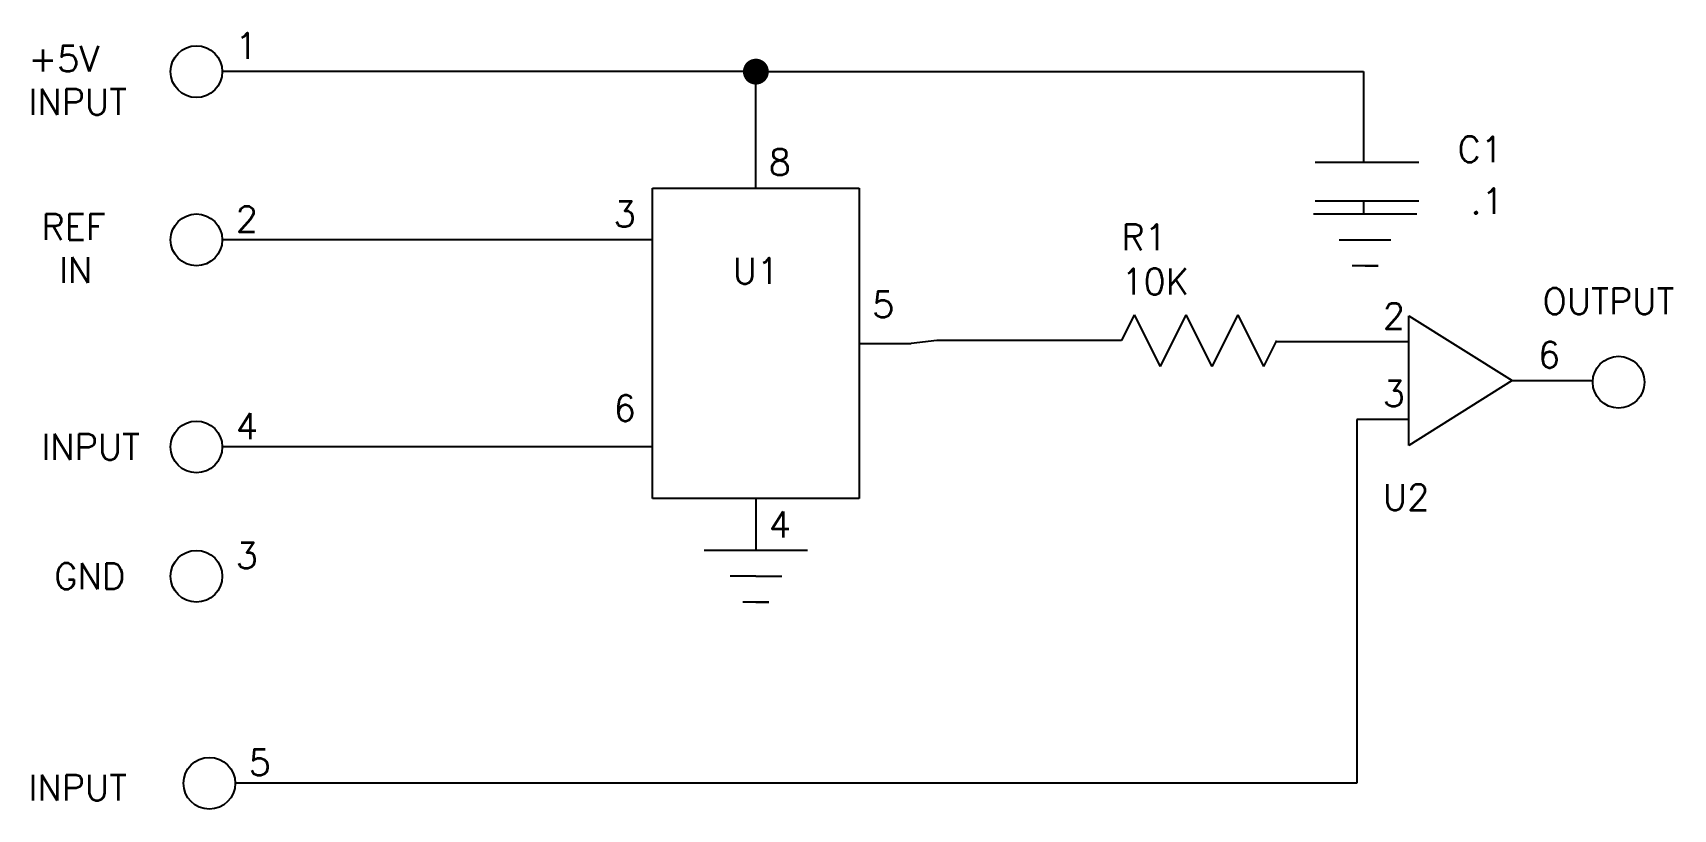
# Model space of a CAD drawing. Header units: inches. Extents: x 0.42 to 6.76, y 0.4 to 3.4.
import ezdxf
from ezdxf.enums import TextEntityAlignment as Align

# ---------------------------------------------------------------- set-up
doc = ezdxf.new("R2010")
doc.units = ezdxf.units.IN
doc.header["$MEASUREMENT"] = 0
for name, color, linetype in [('TEXT', 7, 'Continuous'), ('THICK', 1, 'Continuous'), ('THIN', 4, 'Continuous')]:
    doc.layers.add(name, color=color, linetype=linetype)
doc.styles.get("Standard").update_dxf_attribs({"font": 'simplex.shx'})

# ---------------------------------------------------------------- blocks, each defined once
blk = doc.blocks.new('74C932')
at = {"layer": 'THICK'}
for p, q in [((-1.45, -0.5), (-0.65, -0.5)), ((-1.45, -1.7), (-1.45, -0.5)), ((-0.65, -0.5), (-0.65, -1.7)), ((-0.65, -1.7), (-1.45, -1.7))]:
    blk.add_line(p, q, dxfattribs=at)
at = {"layer": 'THIN'}
for p, q in [((-1.05, -0.5), (-1.05, -0.3)), ((-1.45, -0.7), (-1.65, -0.7)), ((-0.65, -1.1), (-0.45, -1.1)), ((-1.45, -1.5), (-1.65, -1.5)), ((-1.05, -1.7), (-1.05, -1.9)), ((-0.85, -1.9), (-1.25, -1.9)), ((-1.05, -2), (-1.15, -2)), ((-1.05, -2), (-0.95, -2)), ((-1, -2.1), (-1.1, -2.1)), ((-1.05, -2.1), (-1, -2.1))]:
    blk.add_line(p, q, dxfattribs=at)
at = {"layer": 'TEXT', "char_height": 0.1, "attachment_point": 1}
for s, insert in [('8', (-1, -0.35)), ('3', (-1.6, -0.55)), ('5', (-0.6, -0.9)), ('6', (-1.6, -1.3)), ('4', (-1, -1.75))]:
    blk.add_mtext_dynamic_manual_height_columns(s, width=0.7, gutter_width=1, heights=[0], dxfattribs=dict(at, insert=insert))
at = {"layer": 'TEXT'}
for tag, flags, p in [('REF-DES', 4, (-1.05, -0.9)), ('P/N', 6, (-1.0601, -1.1175))]:
    blk.add_attdef(tag, text='', height=0.1, dxfattribs=dict(at, flags=flags)).set_placement(p, align=Align.BOTTOM_CENTER)
blk = doc.blocks.new('LF356')
at = {"layer": 'THICK'}
for p, q in [((0.7, 2.85), (0.7, 3.35)), ((0.7, 3.35), (1.1, 3.1)), ((1.1, 3.1), (0.7, 2.85))]:
    blk.add_line(p, q, dxfattribs=at)
at = {"layer": 'THIN'}
for p, q in [((0.7, 3.25), (0.5, 3.25)), ((1.1, 3.1), (1.3, 3.1)), ((0.7, 2.95), (0.5, 2.95))]:
    blk.add_line(p, q, dxfattribs=at)
at = {"layer": 'TEXT', "char_height": 0.1, "attachment_point": 1}
for s, insert in [('2', (0.6, 3.4)), ('6', (1.2, 3.25)), ('3', (0.6, 3.1))]:
    blk.add_mtext_dynamic_manual_height_columns(s, width=0.25, gutter_width=0.5, heights=[0], dxfattribs=dict(at, insert=insert))
at = {"layer": 'TEXT'}
for tag, p, flags in [('REF-DES', (0.6, 2.6), 4), ('P/N', (0.75, 2.45), 6)]:
    blk.add_attdef(tag, p, '', height=0.1, dxfattribs=dict(at, flags=flags))
blk = doc.blocks.new('R1-H')
at = {"layer": 'THICK'}
for p, q in [((0.025, 0.05), (-0.025, -0.05)), ((0.025, 0.05), (0.125, -0.15)), ((0.225, 0.05), (0.125, -0.15)), ((0.225, 0.05), (0.325, -0.15)), ((0.425, 0.05), (0.325, -0.15)), ((0.425, 0.05), (0.525, -0.15)), ((0.575, -0.05), (0.525, -0.15))]:
    blk.add_line(p, q, dxfattribs=at)
at = {"layer": 'TEXT', "flags": 4}
for tag, p in [('REF-DES', (-0.025, 0.3)), ('VALUE', (-0.025, 0.1286))]:
    blk.add_attdef(tag, p, '', height=0.1, dxfattribs=at)
blk = doc.blocks.new('ground')
at = {"layer": 'THICK'}
for p, q in [((2.05, 3.15), (2.15, 3.15)), ((2.15, 3.15), (2.45, 3.15)), ((2.15, 3.05), (2.35, 3.05)), ((2.3, 2.95), (2.2, 2.95)), ((2.25, 2.95), (2.3, 2.95))]:
    blk.add_line(p, q, dxfattribs=at)
blk = doc.blocks.new('C1-V')
at = {"layer": 'THICK'}
for p, q in [((0.25, 0.75), (0.65, 0.75)), ((0.65, 0.6), (0.25, 0.6))]:
    blk.add_line(p, q, dxfattribs=at)
at = {"layer": 'TEXT', "flags": 4}
for tag, p in [('REF-DES', (0.8, 0.75)), ('VALUE', (0.85, 0.55))]:
    blk.add_attdef(tag, p, '', height=0.1, dxfattribs=at)

msp = doc.modelspace()

# ---------------------------------------------------------------- linework, layer by layer
at = {"layer": 'THIN'}
for p, q in [((3.2135, 3.25), (1.15, 3.25)), ((3.2135, 3), (3.2135, 3.25)), ((3.2135, 3.25), (5.5635, 3.25)), ((5.5635, 3.25), (5.5635, 2.95)), ((5.5635, 2.95), (5.5635, 2.9)), ((5.5635, 2.75), (5.5635, 2.7)), ((2.6135, 2.6), (1.15, 2.6)), ((3.9135, 2.2106), (3.8135, 2.2)), ((4.627, 2.2106), (3.9135, 2.2106)), ((5.5382, 2.2059), (5.2247, 2.2059)), ((6.3382, 2.0559), (6.45, 2.0559)), ((5.5382, 1.9059), (5.5382, 0.5)), ((2.6135, 1.8), (1.15, 1.8)), ((5.5382, 0.5), (1.2, 0.5))]:
    msp.add_line(p, q, dxfattribs=at)
at = {"layer": 'THIN', "const_width": 0.05}
msp.add_lwpolyline([(3.1885, 3.25, 1), (3.2385, 3.25, 1)], format="xyb", close=True, dxfattribs=at)
at = {"layer": 'THIN'}
for centre in [(1.05, 3.25), (1.05, 2.6), (6.55, 2.05), (1.05, 1.8), (1.05, 1.3), (1.1, 0.5)]:
    msp.add_circle(centre, 0.1, dxfattribs=at)

# ---------------------------------------------------------------- block references
at = {"layer": 'TEXT'}
ref = msp.add_blockref('74C932', (4.2635, 3.3), dxfattribs=at)
ref.add_attrib('REF-DES', 'U1', dxfattribs={"height": 0.1}).set_placement((3.2135, 2.4), align=Align.BOTTOM_CENTER)
msp.add_blockref('ground', (3.3196, -0.45), dxfattribs=at)
ref = msp.add_blockref('R1-H', (4.652, 2.2606), dxfattribs=at)
ref.add_attrib('VALUE', '10K', (4.627, 2.3891), dxfattribs={"height": 0.1})
ref.add_attrib('REF-DES', 'R1', (4.627, 2.5606), dxfattribs={"height": 0.1})
ref = msp.add_blockref('LF356', (5.0382, -1.0441), dxfattribs=at)
ref.add_attrib('REF-DES', 'U2', (5.6382, 1.5559), dxfattribs={"height": 0.1})
at = {"layer": 'THIN'}
ref = msp.add_blockref('C1-V', (5.127, 2.15), dxfattribs=at)
ref.add_attrib('VALUE', '.1', (5.977, 2.7), dxfattribs={"layer": 'TEXT', "height": 0.1})
ref.add_attrib('REF-DES', 'C1', (5.927, 2.9), dxfattribs={"layer": 'TEXT', "height": 0.1})

# ---------------------------------------------------------------- texts
at = {"layer": 'TEXT', "char_height": 0.1, "attachment_point": 1}
for s, width, insert in [('1', 0.1, (1.2, 3.4)), ('2', 0.1, (1.2019, 2.7304)), ('REF\\P IN', 0.35, (0.45, 2.7)), ('OUTPUT', 0.45, (6.2555, 2.4131)), ('4', 0.1, (1.2019, 1.9304)), ('INPUT', 0.35, (0.45, 1.85)), ('3', 0.1, (1.2019, 1.4304)), ('GND', 0.3, (0.5, 1.35)), ('5', 0.1, (1.2519, 0.6304)), ('\\PINPUT', 0.55, (0.4, 0.7))]:
    msp.add_mtext_dynamic_manual_height_columns(s, width=width, gutter_width=0.5, heights=[0], dxfattribs=dict(at, insert=insert))
at = {"layer": 'TEXT', "insert": (0.4, 3.35), "char_height": 0.1, "attachment_point": 1}
msp.add_mtext('+5V\\PINPUT', dxfattribs=at)

doc.saveas('drawing.dxf')
